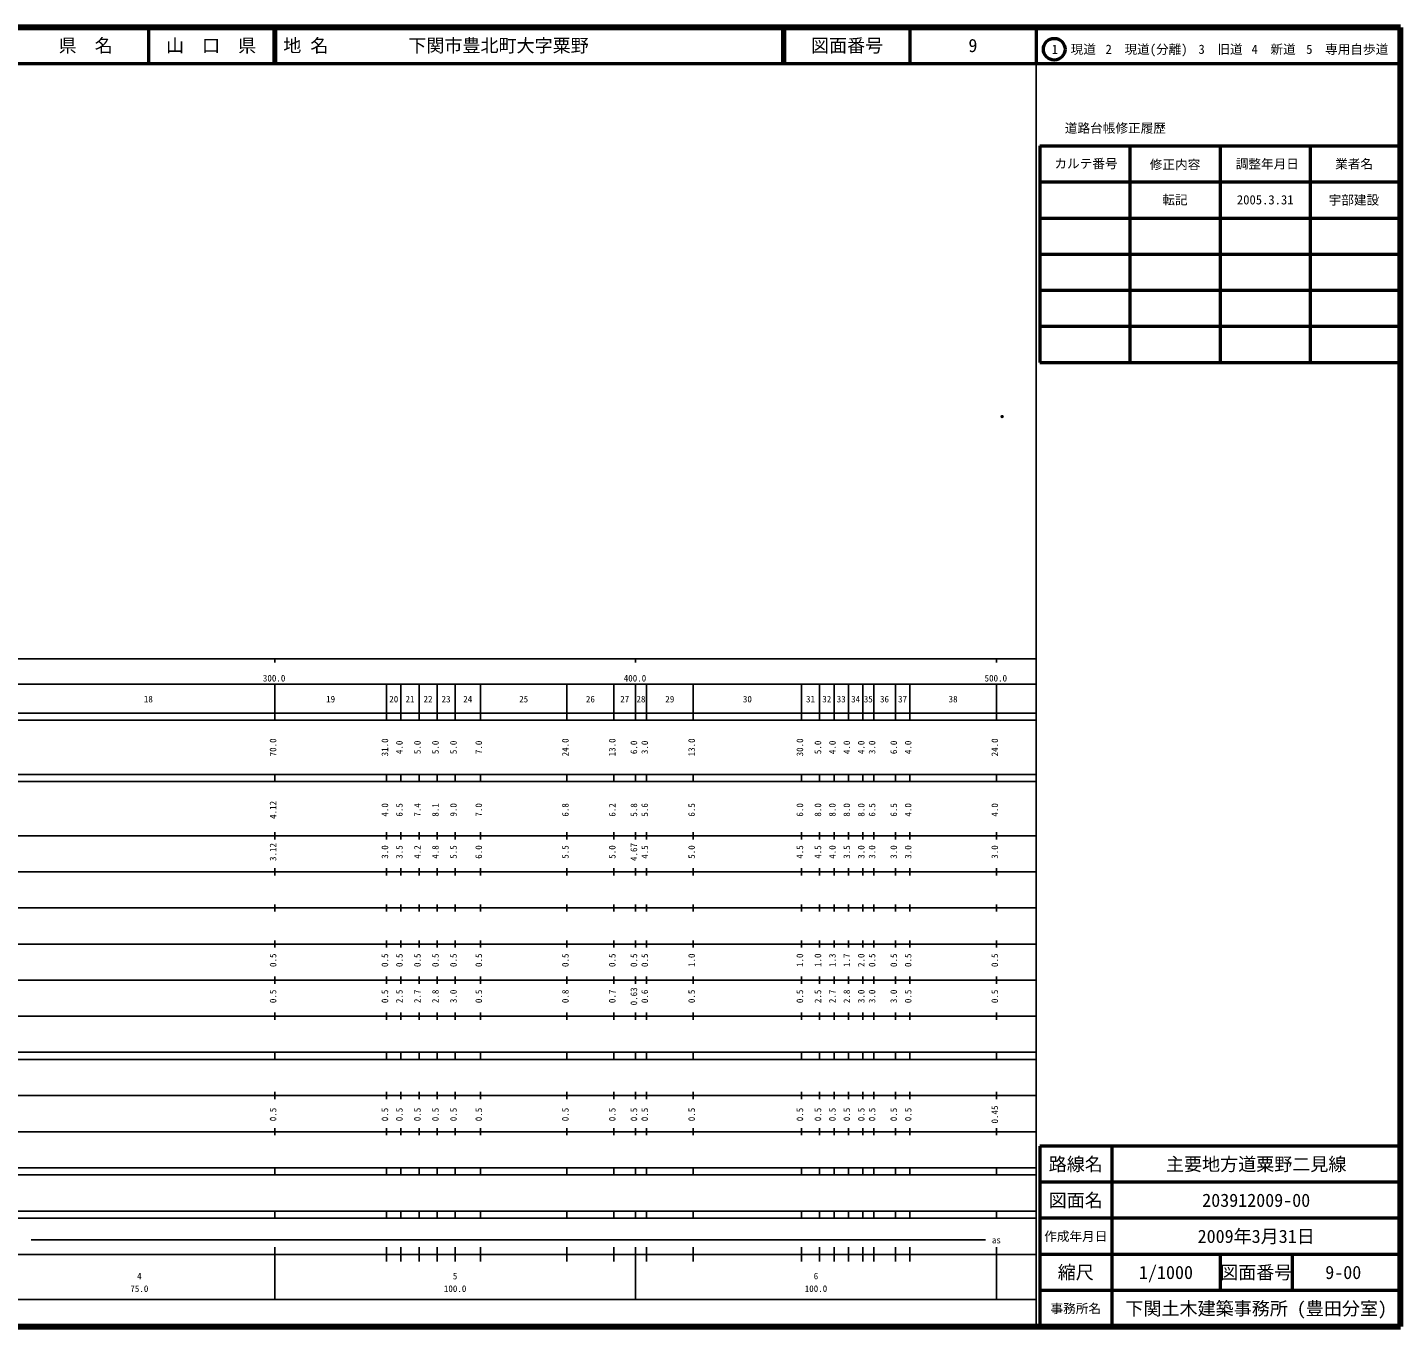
# Model space of a CAD drawing. Units: millimetres on the paper. Extents: x 40 to 680, y 20 to 380.
# Drawn here: x 299.5 to 680, y 20 to 380 of the extents above; entities that cross this region are included whole.
import ezdxf
from ezdxf.enums import TextEntityAlignment as Align

# ---------------------------------------------------------------- set-up
doc = ezdxf.new("R2010")
doc.units = ezdxf.units.MM
doc.header["$PDMODE"] = 32
doc.header["$PDSIZE"] = 0.5
doc.layers.add('M-OTRS', color=6, linetype='Continuous')
doc.layers.add('M-TTL-TXT', color=7, linetype='Continuous')
for name, color, linetype, lineweight in [('M-TTL', 2, 'Continuous', 140), ('M-TTL-BAND', 7, 'Continuous', 25), ('M-TTL-FRAM', 2, 'Continuous', 50), ('M-TTL-LINE', 7, 'Continuous', 50)]:
    doc.layers.add(name, color=color, linetype=linetype, lineweight=lineweight)
doc.styles.add('ＭＳ ゴシック', font='')
doc.styles.get('ＭＳ ゴシック').set_extended_font_data('MS Gothic')

msp = doc.modelspace()

# ---------------------------------------------------------------- linework, layer by layer
at = {"layer": 'M-OTRS'}
msp.add_point((569.587, 272.165), dxfattribs=at)
at = {"layer": 'M-TTL'}
for p, q in [((680, 380), (40, 380)), ((680, 20), (680, 380)), ((40, 20), (680, 20))]:
    msp.add_line(p, q, dxfattribs=at)
at = {"layer": 'M-TTL-BAND'}
for p, q in [((579, 20), (579, 370)), ((40, 205), (579, 205)), ((368, 205), (368, 204)), ((468, 205), (468, 204)), ((568, 205), (568, 204)), ((68, 198), (579, 198)), ((368, 188), (368, 198)), ((399, 188), (399, 198)), ((403, 188), (403, 198)), ((408, 188), (408, 198)), ((413, 188), (413, 198)), ((418, 188), (418, 198)), ((425, 188), (425, 198)), ((449, 188), (449, 198)), ((462, 188), (462, 198)), ((468, 188), (468, 198)), ((471, 188), (471, 198)), ((484, 188), (484, 198)), ((514, 188), (514, 198)), ((519, 188), (519, 198)), ((523, 188), (523, 198)), ((527, 188), (527, 198)), ((531, 188), (531, 198)), ((534, 188), (534, 198)), ((540, 188), (540, 198)), ((544, 188), (544, 198)), ((568, 188), (568, 198)), ((40, 190), (579, 190)), ((40, 188), (579, 188)), ((40, 173), (579, 173)), ((368, 171), (368, 173)), ((399, 171), (399, 173)), ((403, 171), (403, 173)), ((408, 171), (408, 173)), ((413, 171), (413, 173)), ((418, 171), (418, 173)), ((425, 171), (425, 173)), ((449, 171), (449, 173)), ((462, 171), (462, 173)), ((468, 171), (468, 173)), ((471, 171), (471, 173)), ((484, 171), (484, 173)), ((514, 171), (514, 173)), ((519, 171), (519, 173)), ((523, 171), (523, 173)), ((527, 171), (527, 173)), ((531, 171), (531, 173)), ((534, 171), (534, 173)), ((540, 171), (540, 173)), ((544, 171), (544, 173)), ((568, 171), (568, 173)), ((40, 171), (579, 171)), ((368, 155), (368, 157)), ((399, 155), (399, 157)), ((403, 155), (403, 157)), ((408, 155), (408, 157)), ((413, 155), (413, 157)), ((418, 155), (418, 157)), ((425, 155), (425, 157)), ((449, 155), (449, 157)), ((462, 155), (462, 157)), ((468, 155), (468, 157)), ((471, 155), (471, 157)), ((484, 155), (484, 157)), ((514, 155), (514, 157)), ((519, 155), (519, 157)), ((523, 155), (523, 157)), ((527, 155), (527, 157)), ((531, 155), (531, 157)), ((534, 155), (534, 157)), ((540, 155), (540, 157)), ((544, 155), (544, 157)), ((568, 155), (568, 157)), ((40, 156), (579, 156)), ((46, 146), (579, 146)), ((368, 145), (368, 147)), ((399, 145), (399, 147)), ((403, 145), (403, 147)), ((408, 145), (408, 147)), ((413, 145), (413, 147)), ((418, 145), (418, 147)), ((425, 145), (425, 147)), ((449, 145), (449, 147)), ((462, 145), (462, 147)), ((468, 145), (468, 147)), ((471, 145), (471, 147)), ((484, 145), (484, 147)), ((514, 145), (514, 147)), ((519, 145), (519, 147)), ((523, 145), (523, 147)), ((527, 145), (527, 147)), ((531, 145), (531, 147)), ((534, 145), (534, 147)), ((540, 145), (540, 147)), ((544, 145), (544, 147)), ((568, 145), (568, 147)), ((368, 135), (368, 137)), ((399, 135), (399, 137)), ((403, 135), (403, 137)), ((408, 135), (408, 137)), ((413, 135), (413, 137)), ((418, 135), (418, 137)), ((425, 135), (425, 137)), ((449, 135), (449, 137)), ((462, 135), (462, 137)), ((468, 135), (468, 137)), ((471, 135), (471, 137)), ((484, 135), (484, 137)), ((514, 135), (514, 137)), ((519, 135), (519, 137)), ((523, 135), (523, 137)), ((527, 135), (527, 137)), ((531, 135), (531, 137)), ((534, 135), (534, 137)), ((540, 135), (540, 137)), ((544, 135), (544, 137)), ((568, 135), (568, 137)), ((52, 136), (579, 136)), ((46, 126), (579, 126)), ((368, 125), (368, 127)), ((399, 125), (399, 127)), ((403, 125), (403, 127)), ((408, 125), (408, 127)), ((413, 125), (413, 127)), ((418, 125), (418, 127)), ((425, 125), (425, 127)), ((449, 125), (449, 127)), ((462, 125), (462, 127)), ((468, 125), (468, 127)), ((471, 125), (471, 127)), ((484, 125), (484, 127)), ((514, 125), (514, 127)), ((519, 125), (519, 127)), ((523, 125), (523, 127)), ((527, 125), (527, 127)), ((531, 125), (531, 127)), ((534, 125), (534, 127)), ((540, 125), (540, 127)), ((544, 125), (544, 127)), ((568, 125), (568, 127)), ((52, 116), (579, 116)), ((368, 115), (368, 117)), ((399, 115), (399, 117)), ((403, 115), (403, 117)), ((408, 115), (408, 117)), ((413, 115), (413, 117)), ((418, 115), (418, 117)), ((425, 115), (425, 117)), ((449, 115), (449, 117)), ((462, 115), (462, 117)), ((468, 115), (468, 117)), ((471, 115), (471, 117)), ((484, 115), (484, 117)), ((514, 115), (514, 117)), ((519, 115), (519, 117)), ((523, 115), (523, 117)), ((527, 115), (527, 117)), ((531, 115), (531, 117)), ((534, 115), (534, 117)), ((540, 115), (540, 117)), ((544, 115), (544, 117)), ((568, 115), (568, 117)), ((368, 105), (368, 107)), ((399, 105), (399, 107)), ((403, 105), (403, 107)), ((408, 105), (408, 107)), ((413, 105), (413, 107)), ((418, 105), (418, 107)), ((425, 105), (425, 107)), ((449, 105), (449, 107)), ((462, 105), (462, 107)), ((468, 105), (468, 107)), ((471, 105), (471, 107)), ((484, 105), (484, 107)), ((514, 105), (514, 107)), ((519, 105), (519, 107)), ((523, 105), (523, 107)), ((527, 105), (527, 107)), ((531, 105), (531, 107)), ((534, 105), (534, 107)), ((540, 105), (540, 107)), ((544, 105), (544, 107)), ((568, 105), (568, 107)), ((46, 106), (579, 106)), ((40, 96), (579, 96)), ((368, 94), (368, 96)), ((399, 94), (399, 96)), ((403, 94), (403, 96)), ((408, 94), (408, 96)), ((413, 94), (413, 96)), ((418, 94), (418, 96)), ((425, 94), (425, 96)), ((449, 94), (449, 96)), ((462, 94), (462, 96)), ((468, 94), (468, 96)), ((471, 94), (471, 96)), ((484, 94), (484, 96)), ((514, 94), (514, 96)), ((519, 94), (519, 96)), ((523, 94), (523, 96)), ((527, 94), (527, 96)), ((531, 94), (531, 96)), ((534, 94), (534, 96)), ((540, 94), (540, 96)), ((544, 94), (544, 96)), ((568, 94), (568, 96)), ((40, 94), (579, 94)), ((49, 84), (579, 84)), ((368, 83), (368, 85)), ((399, 83), (399, 85)), ((403, 83), (403, 85)), ((408, 83), (408, 85)), ((413, 83), (413, 85)), ((418, 83), (418, 85)), ((425, 83), (425, 85)), ((449, 83), (449, 85)), ((462, 83), (462, 85)), ((468, 83), (468, 85)), ((471, 83), (471, 85)), ((484, 83), (484, 85)), ((514, 83), (514, 85)), ((519, 83), (519, 85)), ((523, 83), (523, 85)), ((527, 83), (527, 85)), ((531, 83), (531, 85)), ((534, 83), (534, 85)), ((540, 83), (540, 85)), ((544, 83), (544, 85)), ((568, 83), (568, 85)), ((40, 74), (579, 74)), ((368, 73), (368, 75)), ((399, 73), (399, 75)), ((403, 73), (403, 75)), ((408, 73), (408, 75)), ((413, 73), (413, 75)), ((418, 73), (418, 75)), ((425, 73), (425, 75)), ((449, 73), (449, 75)), ((462, 73), (462, 75)), ((468, 73), (468, 75)), ((471, 73), (471, 75)), ((484, 73), (484, 75)), ((514, 73), (514, 75)), ((519, 73), (519, 75)), ((523, 73), (523, 75)), ((527, 73), (527, 75)), ((531, 73), (531, 75)), ((534, 73), (534, 75)), ((540, 73), (540, 75)), ((544, 73), (544, 75)), ((568, 73), (568, 75)), ((40, 64), (579, 64)), ((40, 62), (579, 62)), ((368, 62), (368, 64)), ((399, 62), (399, 64)), ((403, 62), (403, 64)), ((408, 62), (408, 64)), ((413, 62), (413, 64)), ((418, 62), (418, 64)), ((425, 62), (425, 64)), ((449, 62), (449, 64)), ((462, 62), (462, 64)), ((468, 62), (468, 64)), ((471, 62), (471, 64)), ((484, 62), (484, 64)), ((514, 62), (514, 64)), ((519, 62), (519, 64)), ((523, 62), (523, 64)), ((527, 62), (527, 64)), ((531, 62), (531, 64)), ((534, 62), (534, 64)), ((540, 62), (540, 64)), ((544, 62), (544, 64)), ((568, 62), (568, 64)), ((40, 52), (579, 52)), ((40, 50), (579, 50)), ((368, 50), (368, 52)), ((399, 50), (399, 52)), ((403, 50), (403, 52)), ((408, 50), (408, 52)), ((413, 50), (413, 52)), ((418, 50), (418, 52)), ((425, 50), (425, 52)), ((449, 50), (449, 52)), ((462, 50), (462, 52)), ((468, 50), (468, 52)), ((471, 50), (471, 52)), ((484, 50), (484, 52)), ((514, 50), (514, 52)), ((519, 50), (519, 52)), ((523, 50), (523, 52)), ((527, 50), (527, 52)), ((531, 50), (531, 52)), ((534, 50), (534, 52)), ((540, 50), (540, 52)), ((544, 50), (544, 52)), ((568, 50), (568, 52)), ((300.5, 44), (565, 44)), ((368, 27.5), (368, 42)), ((399, 38), (399, 42)), ((403, 38), (403, 42)), ((408, 38), (408, 42)), ((413, 38), (413, 42)), ((418, 38), (418, 42)), ((425, 38), (425, 42)), ((449, 38), (449, 42)), ((462, 38), (462, 42)), ((468, 27.5), (468, 42)), ((471, 38), (471, 42)), ((484, 38), (484, 42)), ((514, 38), (514, 42)), ((519, 38), (519, 42)), ((523, 38), (523, 42)), ((527, 38), (527, 42)), ((531, 38), (531, 42)), ((534, 38), (534, 42)), ((540, 38), (540, 42)), ((544, 38), (544, 42)), ((568, 27.5), (568, 42)), ((40, 40), (579, 40)), ((68, 27.5), (579, 27.5))]:
    msp.add_line(p, q, dxfattribs=at)
at = {"layer": 'M-TTL-FRAM'}
for p, q in [((580, 347.197), (580, 287.197)), ((580, 347.197), (680, 347.197)), ((580, 287.197), (680, 287.197)), ((680, 70), (580, 70)), ((580, 70), (580, 20))]:
    msp.add_line(p, q, dxfattribs=at)
at = {"layer": 'M-TTL-LINE'}
for p, q in [((333, 380), (333, 370)), ((367.75, 380), (367.75, 370)), ((368.25, 380), (368.25, 370)), ((508.747, 380), (508.747, 370)), ((509.247, 380), (509.247, 370)), ((543.997, 380), (543.997, 370)), ((579, 380), (579, 370)), ((40, 370), (680, 370)), ((605, 347.197), (605, 287.197)), ((630, 347.197), (630, 287.197)), ((655, 347.197), (655, 287.197)), ((580, 337.197), (680, 337.197)), ((580, 327.197), (680, 327.197)), ((580, 317.197), (680, 317.197)), ((580, 307.197), (680, 307.197)), ((580, 297.197), (680, 297.197)), ((600, 70), (600, 20)), ((680, 60), (580, 60)), ((680, 50), (580, 50)), ((680, 40), (580, 40)), ((630, 40), (630, 30)), ((650, 40), (650, 30)), ((680, 30), (580, 30))]:
    msp.add_line(p, q, dxfattribs=at)
msp.add_circle((584.031, 373.958), 3, dxfattribs=at)

# ---------------------------------------------------------------- texts
at = {"layer": 'M-TTL-BAND', "style": 'ＭＳ ゴシック'}
for s, p in [('300.0', (367.844, 198.195)), ('400.0', (467.844, 198.195)), ('500.0', (567.844, 198.195)), ('18', (333, 192.405)), ('19', (383.5, 192.405)), ('20', (401, 192.405)), ('21', (405.5, 192.405)), ('22', (410.5, 192.405)), ('23', (415.5, 192.405)), ('24', (421.5, 192.405)), ('25', (437, 192.405)), ('26', (455.5, 192.405)), ('27', (465, 192.405)), ('28', (469.5, 192.405)), ('29', (477.5, 192.405)), ('30', (499, 192.405)), ('31', (516.5, 192.405)), ('32', (521, 192.405)), ('33', (525, 192.405)), ('34', (529, 192.405)), ('35', (532.5, 192.405)), ('36', (537, 192.405)), ('37', (542, 192.405)), ('38', (556, 192.405)), ('as', (568, 42.5)), ('4', (330.5, 32.523)), ('5', (418, 32.523)), ('6', (518, 32.523)), ('75.0', (330.5, 29.033)), ('100.0', (418, 29.033)), ('100.0', (518, 29.033))]:
    msp.add_text(s, height=1.833, dxfattribs=at).set_placement(p, align=Align.BOTTOM_CENTER)
for s, p in [('70.0', (369, 180.5)), ('31.0', (400, 180.5)), ('24.0', (450, 180.5)), ('13.0', (463, 180.5)), ('13.0', (485, 180.5)), ('30.0', (515, 180.5)), ('24.0', (569, 180.5)), ('4.0', (404, 180.5)), ('5.0', (409, 180.5)), ('5.0', (414, 180.5)), ('5.0', (419, 180.5)), ('7.0', (426, 180.5)), ('6.0', (469, 180.5)), ('3.0', (472, 180.5)), ('5.0', (520, 180.5)), ('4.0', (524, 180.5)), ('4.0', (528, 180.5)), ('4.0', (532, 180.5)), ('3.0', (535, 180.5)), ('6.0', (541, 180.5)), ('4.0', (545, 180.5)), ('4.12', (369, 163.174)), ('4.0', (400, 163.174)), ('6.5', (404, 163.174)), ('7.4', (409, 163.174)), ('8.1', (414, 163.174)), ('9.0', (419, 163.174)), ('7.0', (426, 163.174)), ('6.8', (450, 163.174)), ('6.2', (463, 163.174)), ('5.8', (469, 163.174)), ('5.6', (472, 163.174)), ('6.5', (485, 163.174)), ('6.0', (515, 163.174)), ('8.0', (520, 163.174)), ('8.0', (524, 163.174)), ('8.0', (528, 163.174)), ('8.0', (532, 163.174)), ('6.5', (535, 163.174)), ('6.5', (541, 163.174)), ('4.0', (545, 163.174)), ('4.0', (569, 163.174)), ('3.12', (369, 151.5)), ('3.0', (400, 151.5)), ('3.5', (404, 151.5)), ('4.2', (409, 151.5)), ('4.8', (414, 151.5)), ('5.5', (419, 151.5)), ('6.0', (426, 151.5)), ('5.5', (450, 151.5)), ('5.0', (463, 151.5)), ('4.67', (469, 151.5)), ('4.5', (472, 151.5)), ('5.0', (485, 151.5)), ('4.5', (515, 151.5)), ('4.5', (520, 151.5)), ('4.0', (524, 151.5)), ('3.5', (528, 151.5)), ('3.0', (532, 151.5)), ('3.0', (535, 151.5)), ('3.0', (541, 151.5)), ('3.0', (545, 151.5)), ('3.0', (569, 151.5)), ('0.5', (369, 121.5)), ('0.5', (400, 121.5)), ('0.5', (404, 121.5)), ('0.5', (409, 121.5)), ('0.5', (414, 121.5)), ('0.5', (419, 121.5)), ('0.5', (426, 121.5)), ('0.5', (450, 121.5)), ('0.5', (463, 121.5)), ('0.5', (469, 121.5)), ('0.5', (472, 121.5)), ('1.0', (485, 121.5)), ('1.0', (515, 121.5)), ('1.0', (520, 121.5)), ('1.3', (524, 121.5)), ('1.7', (528, 121.5)), ('2.0', (532, 121.5)), ('0.5', (535, 121.5)), ('0.5', (541, 121.5)), ('0.5', (545, 121.5)), ('0.5', (569, 121.5)), ('0.5', (369, 111.5)), ('0.5', (400, 111.5)), ('2.5', (404, 111.5)), ('2.7', (409, 111.5)), ('2.8', (414, 111.5)), ('3.0', (419, 111.5)), ('0.5', (426, 111.5)), ('0.8', (450, 111.5)), ('0.7', (463, 111.5)), ('0.63', (469, 111.5)), ('0.6', (472, 111.5)), ('0.5', (485, 111.5)), ('0.5', (515, 111.5)), ('2.5', (520, 111.5)), ('2.7', (524, 111.5)), ('2.8', (528, 111.5)), ('3.0', (532, 111.5)), ('3.0', (535, 111.5)), ('3.0', (541, 111.5)), ('0.5', (545, 111.5)), ('0.5', (569, 111.5)), ('0.5', (369, 78.764)), ('0.5', (400, 78.764)), ('0.5', (404, 78.764)), ('0.5', (409, 78.764)), ('0.5', (414, 78.764)), ('0.5', (419, 78.764)), ('0.5', (426, 78.764)), ('0.5', (450, 78.764)), ('0.5', (463, 78.764)), ('0.5', (469, 78.764)), ('0.5', (472, 78.764)), ('0.5', (485, 78.764)), ('0.5', (515, 78.764)), ('0.5', (520, 78.764)), ('0.5', (524, 78.764)), ('0.5', (528, 78.764)), ('0.5', (532, 78.764)), ('0.5', (535, 78.764)), ('0.5', (541, 78.764)), ('0.5', (545, 78.764)), ('0.45', (569, 78.764))]:
    msp.add_text(s, height=1.833, rotation=90, dxfattribs=at).set_placement(p, align=Align.BOTTOM_CENTER)
at = {"layer": 'M-TTL-TXT', "style": 'ＭＳ ゴシック'}
for s, height, p in [('県\u3000名', 3.666, (315.625, 375)), ('山\u3000口\u3000県', 3.666, (350.375, 375)), ('図面番号', 3.666, (526.622, 375)), ('9', 3.666, (561.497, 375)), ('1\u3000現道', 2.566, (589.448, 373.958)), ('2\u3000現道(分離)', 2.566, (609.619, 373.958)), ('3\u3000旧道', 2.566, (630.121, 373.958)), ('4\u3000新道', 2.566, (644.824, 373.958)), ('5\u3000専用自歩道', 2.566, (665.228, 373.958)), ('道路台帳修正履歴', 2.566, (600.968, 352.113)), ('カルテ番号', 2.566, (592.839, 342.277)), ('修正内容', 2.566, (617.509, 342.023)), ('調整年月日', 2.566, (643.089, 342.197)), ('業者名', 2.566, (667.134, 342.197)), ('転記', 2.566, (617.5, 332.245)), ('2005.3.31', 2.566, (642.5, 332.245)), ('宇部建設', 2.566, (667.077, 332.189)), ('路線名', 3.666, (590, 65)), ('路線名', 3.666, (590, 65)), ('主要地方道粟野二見線', 3.666, (640, 65)), ('図面名', 3.666, (590, 55)), ('図面名', 3.666, (590, 55)), ('203912009-00', 3.666, (640, 55)), ('作成年月日', 2.566, (590, 45)), ('作成年月日', 2.566, (590, 45)), ('2009年3月31日', 3.666, (640, 45)), ('縮尺', 3.666, (590, 35)), ('縮尺', 3.666, (590, 35)), ('1/1000', 3.666, (615, 35)), ('図面番号', 3.666, (640, 35)), ('図面番号', 3.666, (640, 35)), ('9-00', 3.666, (664.125, 35)), ('事務所名', 2.566, (590, 25)), ('事務所名', 2.566, (590, 25)), ('下関土木建築事務所 (豊田分室)', 3.666, (640, 25))]:
    msp.add_text(s, height=height, dxfattribs=at).set_placement(p, align=Align.MIDDLE_CENTER)
for s, p in [('地 名', (370.38, 375)), ('下関市豊北町大字粟野', (405.024, 375))]:
    msp.add_text(s, height=3.666, dxfattribs=at).set_placement(p, align=Align.MIDDLE_LEFT)

doc.saveas('drawing.dxf')
